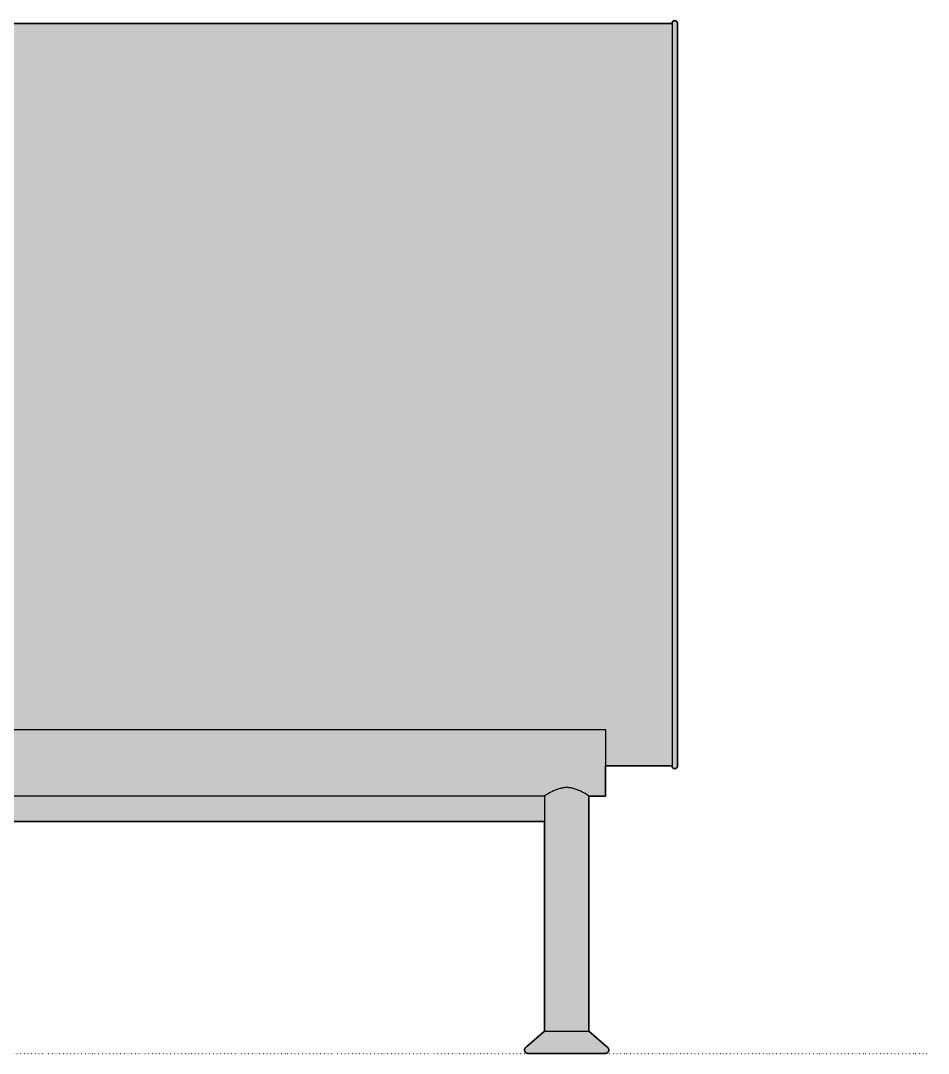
# Model space of a CAD drawing. Header units: millimetres. Extents: x 0 to 4978, y -1455 to 931.
# Drawn here: x 1582 to 2401, y -1447 to -516 of the extents above; entities that cross this region are included whole.
import ezdxf

# ---------------------------------------------------------------- set-up
doc = ezdxf.new("R2010")
doc.units = ezdxf.units.MM
doc.linetypes.add('Dots', pattern=[1, 0, -1])
doc.layers.add('Blocks', color=7, linetype='Continuous')
doc.layers.add('Blocks$Fill', color=7, linetype='Continuous', true_color=0xffffff)
for name, color, linetype, lineweight, true_color in [('Blocks$Inner', 7, 'Continuous', 25, 0x007f00), ('Blocks$Outline', 7, 'Continuous', 35, 0xff3f3f), ('Groud', 7, 'Dots', 25, 0x243775)]:
    doc.layers.add(name, color=color, linetype=linetype, lineweight=lineweight, true_color=true_color)

# ---------------------------------------------------------------- blocks, each defined once
blk = doc.blocks.new('Tomoto bed 140x200 Front')
at = {"layer": 'Blocks$Fill'}
blk.add_hatch(color=256, dxfattribs=at).paths.add_polyline_path([(226.29, 928.75), (226.29, 928.25), (226.29, 259.19), (226.29, 259.1), (226.3, 259.02), (226.3, 258.93), (226.31, 258.85), (226.33, 258.76), (226.34, 258.68), (226.36, 258.6), (226.38, 258.51), (226.41, 258.43), (226.43, 258.35), (226.46, 258.27), (226.5, 258.19), (226.53, 258.12), (226.57, 258.04), (226.61, 257.96), (226.65, 257.89), (226.7, 257.82), (226.75, 257.75), (226.8, 257.68), (226.85, 257.61), (226.91, 257.55), (226.96, 257.48), (227.02, 257.42), (227.08, 257.36), (227.15, 257.31), (227.21, 257.25), (227.28, 257.2), (227.35, 257.15), (227.42, 257.1), (227.49, 257.05), (227.57, 257.01), (227.64, 256.97), (227.72, 256.93), (227.79, 256.9), (227.87, 256.86), (227.95, 256.83), (228.03, 256.81), (228.12, 256.78), (228.2, 256.76), (228.28, 256.74), (228.37, 256.73), (228.45, 256.71), (228.53, 256.7), (228.62, 256.7), (228.7, 256.69), (228.79, 256.69), (228.88, 256.69), (228.96, 256.7), (229.05, 256.7), (229.13, 256.71), (229.22, 256.73), (229.3, 256.74), (229.38, 256.76), (229.46, 256.78), (229.55, 256.81), (229.63, 256.83), (229.71, 256.86), (229.79, 256.9), (229.86, 256.93), (229.94, 256.97), (230.02, 257.01), (230.09, 257.05), (230.16, 257.1), (230.23, 257.15), (230.3, 257.2), (230.37, 257.25), (230.43, 257.31), (230.5, 257.36), (230.56, 257.42), (230.62, 257.48), (230.67, 257.55), (230.73, 257.61), (230.78, 257.68), (230.83, 257.75), (230.88, 257.82), (230.93, 257.89), (230.97, 257.96), (231.01, 258.04), (231.05, 258.12), (231.08, 258.19), (231.12, 258.27), (231.15, 258.35), (231.17, 258.43), (231.2, 258.51), (231.22, 258.6), (231.24, 258.68), (231.25, 258.76), (231.27, 258.85), (231.28, 258.93), (231.28, 259.02), (231.29, 259.1), (231.29, 259.19), (291.25, 259.19), (291.25, 232), (296.25, 232), (306.25, 232), (306.25, 20), (290.42, 6.25), (289.29, 5.27), (289.21, 5.2), (289.13, 5.12), (289.06, 5.05), (288.99, 4.97), (288.93, 4.89), (288.86, 4.81), (288.8, 4.73), (288.74, 4.64), (288.69, 4.55), (288.63, 4.46), (288.58, 4.37), (288.54, 4.28), (288.5, 4.18), (288.46, 4.09), (288.42, 3.99), (288.39, 3.89), (288.36, 3.79), (288.33, 3.69), (288.31, 3.59), (288.29, 3.49), (288.28, 3.38), (288.27, 3.28), (288.26, 3.18), (288.25, 3.07), (288.25, 2.97), (288.26, 2.86), (288.26, 2.76), (288.27, 2.66), (288.29, 2.55), (288.3, 2.45), (288.33, 2.35), (288.35, 2.25), (288.38, 2.15), (288.41, 2.05), (288.44, 1.95), (288.48, 1.85), (288.52, 1.76), (288.57, 1.66), (288.62, 1.57), (288.67, 1.48), (288.72, 1.39), (288.78, 1.31), (288.84, 1.22), (288.9, 1.14), (288.97, 1.06), (289.04, 0.98), (289.11, 0.9), (289.18, 0.83), (289.26, 0.76), (289.34, 0.69), (289.42, 0.63), (289.5, 0.57), (289.59, 0.51), (289.67, 0.45), (289.76, 0.4), (289.85, 0.35), (289.95, 0.3), (290.04, 0.26), (290.14, 0.22), (290.23, 0.18), (290.33, 0.14), (290.43, 0.11), (290.53, 0.09), (290.63, 0.06), (290.74, 0.04), (290.84, 0.03), (290.94, 0.02), (291.05, 0.01), (291.15, 0), (291.25, 0), (361.29, 0), (361.39, 0), (361.5, 0.01), (361.6, 0.02), (361.7, 0.03), (361.81, 0.04), (361.91, 0.06), (362.01, 0.09), (362.11, 0.11), (362.21, 0.14), (362.31, 0.18), (362.41, 0.22), (362.5, 0.26), (362.6, 0.3), (362.69, 0.35), (362.78, 0.4), (362.87, 0.45), (362.96, 0.51), (363.04, 0.57), (363.13, 0.63), (363.21, 0.69), (363.29, 0.76), (363.36, 0.83), (363.44, 0.9), (363.51, 0.98), (363.58, 1.06), (363.64, 1.14), (363.71, 1.22), (363.77, 1.31), (363.82, 1.39), (363.88, 1.48), (363.93, 1.57), (363.98, 1.66), (364.02, 1.76), (364.06, 1.85), (364.1, 1.95), (364.14, 2.05), (364.17, 2.15), (364.19, 2.25), (364.22, 2.35), (364.24, 2.45), (364.26, 2.55), (364.27, 2.66), (364.28, 2.76), (364.29, 2.86), (364.29, 2.97), (364.29, 3.07), (364.29, 3.18), (364.28, 3.28), (364.27, 3.38), (364.25, 3.49), (364.23, 3.59), (364.21, 3.69), (364.18, 3.79), (364.16, 3.89), (364.12, 3.99), (364.09, 4.09), (364.05, 4.18), (364, 4.28), (363.96, 4.37), (363.91, 4.46), (363.86, 4.55), (363.8, 4.64), (363.74, 4.73), (363.68, 4.81), (363.62, 4.89), (363.55, 4.97), (363.48, 5.05), (363.41, 5.12), (363.33, 5.2), (363.26, 5.27), (362.12, 6.25), (346.29, 20), (346.25, 20), (346.25, 209), (1021.28, 209), (1021.28, 20), (1020.28, 20), (1004.44, 6.25), (1003.31, 5.27), (1003.23, 5.2), (1003.16, 5.12), (1003.08, 5.05), (1003.02, 4.97), (1002.95, 4.89), (1002.88, 4.81), (1002.82, 4.73), (1002.76, 4.64), (1002.71, 4.55), (1002.66, 4.46), (1002.61, 4.37), (1002.56, 4.28), (1002.52, 4.18), (1002.48, 4.09), (1002.44, 3.99), (1002.41, 3.89), (1002.38, 3.79), (1002.36, 3.69), (1002.33, 3.59), (1002.32, 3.49), (1002.3, 3.38), (1002.29, 3.28), (1002.28, 3.18), (1002.28, 3.07), (1002.28, 2.97), (1002.28, 2.86), (1002.29, 2.76), (1002.3, 2.66), (1002.31, 2.55), (1002.33, 2.45), (1002.35, 2.35), (1002.37, 2.25), (1002.4, 2.15), (1002.43, 2.05), (1002.47, 1.95), (1002.5, 1.85), (1002.55, 1.76), (1002.59, 1.66), (1002.64, 1.57), (1002.69, 1.48), (1002.74, 1.39), (1002.8, 1.31), (1002.86, 1.22), (1002.92, 1.14), (1002.99, 1.06), (1003.06, 0.98), (1003.13, 0.9), (1003.2, 0.83), (1003.28, 0.76), (1003.36, 0.69), (1003.44, 0.63), (1003.52, 0.57), (1003.61, 0.51), (1003.7, 0.45), (1003.79, 0.4), (1003.88, 0.35), (1003.97, 0.3), (1004.06, 0.26), (1004.16, 0.22), (1004.26, 0.18), (1004.36, 0.14), (1004.46, 0.11), (1004.56, 0.09), (1004.66, 0.06), (1004.76, 0.04), (1004.86, 0.03), (1004.97, 0.02), (1005.07, 0.01), (1005.17, 0), (1005.28, 0), (1015.53, 0), (1065.03, 0), (1075.28, 0), (1075.38, 0), (1075.48, 0.01), (1075.59, 0.02), (1075.69, 0.03), (1075.79, 0.04), (1075.9, 0.06), (1076, 0.09), (1076.1, 0.11), (1076.2, 0.14), (1076.3, 0.18), (1076.39, 0.22), (1076.49, 0.26), (1076.58, 0.3), (1076.68, 0.35), (1076.77, 0.4), (1076.86, 0.45), (1076.94, 0.51), (1077.03, 0.57), (1077.11, 0.63), (1077.19, 0.69), (1077.27, 0.76), (1077.35, 0.83), (1077.42, 0.9), (1077.49, 0.98), (1077.56, 1.06), (1077.63, 1.14), (1077.69, 1.22), (1077.75, 1.31), (1077.81, 1.39), (1077.86, 1.48), (1077.91, 1.57), (1077.96, 1.66), (1078.01, 1.76), (1078.05, 1.85), (1078.09, 1.95), (1078.12, 2.05), (1078.15, 2.15), (1078.18, 2.25), (1078.2, 2.35), (1078.23, 2.45), (1078.24, 2.55), (1078.26, 2.66), (1078.27, 2.76), (1078.27, 2.86), (1078.28, 2.97), (1078.28, 3.07), (1078.27, 3.18), (1078.26, 3.28), (1078.25, 3.38), (1078.24, 3.49), (1078.22, 3.59), (1078.2, 3.69), (1078.17, 3.79), (1078.14, 3.89), (1078.11, 3.99), (1078.07, 4.09), (1078.03, 4.18), (1077.99, 4.28), (1077.95, 4.37), (1077.9, 4.46), (1077.84, 4.55), (1077.79, 4.64), (1077.73, 4.73), (1077.67, 4.81), (1077.6, 4.89), (1077.54, 4.97), (1077.47, 5.05), (1077.4, 5.12), (1077.32, 5.2), (1077.24, 5.27), (1076.11, 6.25), (1060.28, 20), (1059.28, 20), (1059.28, 209), (1734.3, 209), (1734.26, 20), (1718.43, 6.25), (1717.3, 5.27), (1717.22, 5.2), (1717.14, 5.12), (1717.07, 5.05), (1717, 4.97), (1716.93, 4.89), (1716.87, 4.81), (1716.81, 4.73), (1716.75, 4.64), (1716.7, 4.55), (1716.64, 4.46), (1716.59, 4.37), (1716.55, 4.28), (1716.51, 4.18), (1716.47, 4.09), (1716.43, 3.99), (1716.4, 3.89), (1716.37, 3.79), (1716.34, 3.69), (1716.32, 3.59), (1716.3, 3.49), (1716.29, 3.38), (1716.28, 3.28), (1716.27, 3.18), (1716.26, 3.07), (1716.26, 2.97), (1716.27, 2.86), (1716.27, 2.76), (1716.28, 2.66), (1716.3, 2.55), (1716.31, 2.45), (1716.33, 2.35), (1716.36, 2.25), (1716.39, 2.15), (1716.42, 2.05), (1716.45, 1.95), (1716.49, 1.85), (1716.53, 1.76), (1716.58, 1.66), (1716.62, 1.57), (1716.68, 1.48), (1716.73, 1.39), (1716.79, 1.31), (1716.85, 1.22), (1716.91, 1.14), (1716.98, 1.06), (1717.05, 0.98), (1717.12, 0.9), (1717.19, 0.83), (1717.27, 0.76), (1717.35, 0.69), (1717.43, 0.63), (1717.51, 0.57), (1717.6, 0.51), (1717.68, 0.45), (1717.77, 0.4), (1717.86, 0.35), (1717.96, 0.3), (1718.05, 0.26), (1718.15, 0.22), (1718.24, 0.18), (1718.34, 0.14), (1718.44, 0.11), (1718.54, 0.09), (1718.64, 0.06), (1718.75, 0.04), (1718.85, 0.03), (1718.95, 0.02), (1719.05, 0.01), (1719.16, 0), (1719.26, 0), (1789.3, 0), (1789.3, 0), (1789.4, 0), (1789.51, 0.01), (1789.61, 0.02), (1789.71, 0.03), (1789.82, 0.04), (1789.92, 0.06), (1790.02, 0.09), (1790.12, 0.11), (1790.22, 0.14), (1790.32, 0.18), (1790.42, 0.22), (1790.51, 0.26), (1790.61, 0.3), (1790.7, 0.35), (1790.79, 0.4), (1790.88, 0.45), (1790.97, 0.51), (1791.05, 0.57), (1791.14, 0.63), (1791.22, 0.69), (1791.3, 0.76), (1791.37, 0.83), (1791.45, 0.9), (1791.52, 0.98), (1791.59, 1.06), (1791.65, 1.14), (1791.71, 1.22), (1791.78, 1.31), (1791.83, 1.39), (1791.89, 1.48), (1791.94, 1.57), (1791.99, 1.66), (1792.03, 1.76), (1792.07, 1.85), (1792.11, 1.95), (1792.14, 2.05), (1792.18, 2.15), (1792.2, 2.25), (1792.23, 2.35), (1792.25, 2.45), (1792.27, 2.55), (1792.28, 2.66), (1792.29, 2.76), (1792.3, 2.86), (1792.3, 2.97), (1792.3, 3.07), (1792.29, 3.18), (1792.29, 3.28), (1792.28, 3.38), (1792.26, 3.49), (1792.24, 3.59), (1792.22, 3.69), (1792.19, 3.79), (1792.16, 3.89), (1792.13, 3.99), (1792.1, 4.09), (1792.06, 4.18), (1792.01, 4.28), (1791.97, 4.37), (1791.92, 4.46), (1791.87, 4.55), (1791.81, 4.64), (1791.75, 4.73), (1791.69, 4.81), (1791.63, 4.89), (1791.56, 4.97), (1791.49, 5.05), (1791.42, 5.12), (1791.34, 5.2), (1791.27, 5.27), (1790.13, 6.25), (1774.3, 20), (1774.3, 232), (1784.3, 232), (1789.3, 232), (1789.3, 259.19), (1849.26, 259.19), (1849.26, 259.1), (1849.27, 259.02), (1849.28, 258.93), (1849.29, 258.85), (1849.3, 258.76), (1849.32, 258.68), (1849.33, 258.6), (1849.36, 258.51), (1849.38, 258.43), (1849.41, 258.35), (1849.44, 258.27), (1849.47, 258.19), (1849.51, 258.12), (1849.54, 258.04), (1849.58, 257.96), (1849.63, 257.89), (1849.67, 257.82), (1849.72, 257.75), (1849.77, 257.68), (1849.82, 257.61), (1849.88, 257.55), (1849.94, 257.48), (1850, 257.42), (1850.06, 257.36), (1850.12, 257.31), (1850.19, 257.25), (1850.25, 257.2), (1850.32, 257.15), (1850.39, 257.1), (1850.46, 257.05), (1850.54, 257.01), (1850.61, 256.97), (1850.69, 256.93), (1850.77, 256.9), (1850.85, 256.86), (1850.93, 256.83), (1851.01, 256.81), (1851.09, 256.78), (1851.17, 256.76), (1851.25, 256.74), (1851.34, 256.73), (1851.42, 256.71), (1851.51, 256.7), (1851.59, 256.7), (1851.68, 256.69), (1851.76, 256.69), (1851.85, 256.69), (1851.93, 256.7), (1852.02, 256.7), (1852.1, 256.71), (1852.19, 256.73), (1852.27, 256.74), (1852.35, 256.76), (1852.44, 256.78), (1852.52, 256.81), (1852.6, 256.83), (1852.68, 256.86), (1852.76, 256.9), (1852.84, 256.93), (1852.91, 256.97), (1852.99, 257.01), (1853.06, 257.05), (1853.13, 257.1), (1853.2, 257.15), (1853.27, 257.2), (1853.34, 257.25), (1853.41, 257.31), (1853.47, 257.36), (1853.53, 257.42), (1853.59, 257.48), (1853.65, 257.55), (1853.7, 257.61), (1853.75, 257.68), (1853.81, 257.75), (1853.85, 257.82), (1853.9, 257.89), (1853.94, 257.96), (1853.98, 258.04), (1854.02, 258.12), (1854.06, 258.19), (1854.09, 258.27), (1854.12, 258.35), (1854.15, 258.43), (1854.17, 258.51), (1854.19, 258.6), (1854.21, 258.68), (1854.23, 258.76), (1854.24, 258.85), (1854.25, 258.93), (1854.26, 259.02), (1854.26, 259.1), (1854.26, 259.19), (1854.26, 928.25), (1854.26, 928.75), (1854.26, 928.84), (1854.26, 928.92), (1854.25, 929.01), (1854.24, 929.09), (1854.23, 929.18), (1854.21, 929.26), (1854.19, 929.35), (1854.17, 929.43), (1854.14, 929.52), (1854.11, 929.6), (1854.08, 929.68), (1854.05, 929.76), (1854.01, 929.84), (1853.97, 929.91), (1853.93, 929.99), (1853.89, 930.06), (1853.84, 930.13), (1853.79, 930.2), (1853.74, 930.27), (1853.68, 930.34), (1853.63, 930.41), (1853.57, 930.47), (1853.51, 930.53), (1853.44, 930.59), (1853.38, 930.65), (1853.31, 930.7), (1853.24, 930.75), (1853.17, 930.8), (1853.1, 930.85), (1853.03, 930.89), (1852.95, 930.94), (1852.87, 930.97), (1852.79, 931.01), (1852.72, 931.04), (1852.63, 931.08), (1852.55, 931.1), (1852.47, 931.13), (1852.39, 931.15), (1852.3, 931.17), (1852.22, 931.19), (1852.13, 931.2), (1852.05, 931.21), (1851.96, 931.22), (1851.87, 931.22), (1851.79, 931.23), (1851.7, 931.22), (1851.62, 931.22), (1851.53, 931.21), (1851.44, 931.2), (1851.36, 931.19), (1851.27, 931.17), (1851.19, 931.15), (1851.11, 931.13), (1851.02, 931.1), (1850.94, 931.08), (1850.86, 931.04), (1850.78, 931.01), (1850.7, 930.97), (1850.63, 930.94), (1850.55, 930.89), (1850.48, 930.85), (1850.4, 930.8), (1850.33, 930.75), (1850.26, 930.7), (1850.2, 930.65), (1850.13, 930.59), (1850.07, 930.53), (1850.01, 930.47), (1849.95, 930.41), (1849.89, 930.34), (1849.84, 930.27), (1849.79, 930.2), (1849.74, 930.13), (1849.69, 930.06), (1849.64, 929.99), (1849.6, 929.91), (1849.56, 929.84), (1849.53, 929.76), (1849.49, 929.68), (1849.46, 929.6), (1849.43, 929.52), (1849.41, 929.43), (1849.39, 929.35), (1849.37, 929.26), (1849.35, 929.18), (1849.34, 929.09), (1849.33, 929.01), (1849.32, 928.92), (1849.31, 928.84), (1849.31, 928.75), (231.24, 928.75), (231.24, 928.84), (231.23, 928.92), (231.23, 929.01), (231.22, 929.09), (231.2, 929.18), (231.19, 929.26), (231.17, 929.35), (231.14, 929.43), (231.12, 929.52), (231.09, 929.6), (231.06, 929.68), (231.03, 929.76), (230.99, 929.84), (230.95, 929.91), (230.91, 929.99), (230.86, 930.06), (230.82, 930.13), (230.77, 930.2), (230.72, 930.27), (230.66, 930.34), (230.6, 930.41), (230.55, 930.47), (230.48, 930.53), (230.42, 930.59), (230.36, 930.65), (230.29, 930.7), (230.22, 930.75), (230.15, 930.8), (230.08, 930.85), (230, 930.89), (229.93, 930.94), (229.85, 930.97), (229.77, 931.01), (229.69, 931.04), (229.61, 931.08), (229.53, 931.1), (229.45, 931.13), (229.36, 931.15), (229.28, 931.17), (229.19, 931.19), (229.11, 931.2), (229.02, 931.21), (228.94, 931.22), (228.85, 931.22), (228.77, 931.23), (228.68, 931.22), (228.59, 931.22), (228.51, 931.21), (228.42, 931.2), (228.34, 931.19), (228.25, 931.17), (228.17, 931.15), (228.08, 931.13), (228, 931.1), (227.92, 931.08), (227.84, 931.04), (227.76, 931.01), (227.68, 930.97), (227.6, 930.94), (227.53, 930.89), (227.45, 930.85), (227.38, 930.8), (227.31, 930.75), (227.24, 930.7), (227.17, 930.65), (227.11, 930.59), (227.05, 930.53), (226.98, 930.47), (226.93, 930.41), (226.87, 930.34), (226.81, 930.27), (226.76, 930.2), (226.71, 930.13), (226.67, 930.06), (226.62, 929.99), (226.58, 929.91), (226.54, 929.84), (226.5, 929.76), (226.47, 929.68), (226.44, 929.6), (226.41, 929.52), (226.39, 929.43), (226.36, 929.35), (226.34, 929.26), (226.33, 929.18), (226.31, 929.09), (226.3, 929.01), (226.3, 928.92), (226.29, 928.84)], flags=0)
at = {"layer": 'Blocks$Inner'}
for p, q in [((1849.31, 928.75), (231.24, 928.75)), ((1734.3, 209), (346.25, 209))]:
    blk.add_line(p, q, dxfattribs=at)
for points in [[(1849.26, 259.19), (1849.26, 259.1), (1849.27, 259.02), (1849.28, 258.93), (1849.29, 258.85), (1849.3, 258.76), (1849.32, 258.68), (1849.33, 258.6), (1849.36, 258.51), (1849.38, 258.43), (1849.41, 258.35), (1849.44, 258.27), (1849.47, 258.19), (1849.51, 258.12), (1849.54, 258.04), (1849.58, 257.96), (1849.63, 257.89), (1849.67, 257.82), (1849.72, 257.75), (1849.77, 257.68), (1849.82, 257.61), (1849.88, 257.55), (1849.94, 257.48), (1850, 257.42), (1850.06, 257.36), (1850.12, 257.31), (1850.19, 257.25), (1850.25, 257.2), (1850.32, 257.15), (1850.39, 257.1), (1850.46, 257.05), (1850.54, 257.01), (1850.61, 256.97), (1850.69, 256.93), (1850.77, 256.9), (1850.85, 256.86), (1850.93, 256.83), (1851.01, 256.81), (1851.09, 256.78), (1851.17, 256.76), (1851.25, 256.74), (1851.34, 256.73), (1851.42, 256.71), (1851.51, 256.7), (1851.59, 256.7), (1851.68, 256.69), (1851.76, 256.69), (1851.85, 256.69), (1851.93, 256.7), (1852.02, 256.7), (1852.1, 256.71), (1852.19, 256.73), (1852.27, 256.74), (1852.35, 256.76), (1852.44, 256.78), (1852.52, 256.81), (1852.6, 256.83), (1852.68, 256.86), (1852.76, 256.9), (1852.84, 256.93), (1852.91, 256.97), (1852.99, 257.01), (1853.06, 257.05), (1853.13, 257.1), (1853.2, 257.15), (1853.27, 257.2), (1853.34, 257.25), (1853.41, 257.31), (1853.47, 257.36), (1853.53, 257.42), (1853.59, 257.48), (1853.65, 257.55), (1853.7, 257.61), (1853.75, 257.68), (1853.81, 257.75), (1853.85, 257.82), (1853.9, 257.89), (1853.94, 257.96), (1853.98, 258.04), (1854.02, 258.12), (1854.06, 258.19), (1854.09, 258.27), (1854.12, 258.35), (1854.15, 258.43), (1854.17, 258.51), (1854.19, 258.6), (1854.21, 258.68), (1854.23, 258.76), (1854.24, 258.85), (1854.25, 258.93), (1854.26, 259.02), (1854.26, 259.1), (1854.26, 259.19), (1854.26, 928.25), (1854.26, 928.75), (1854.26, 928.84), (1854.26, 928.92), (1854.25, 929.01), (1854.24, 929.09), (1854.23, 929.18), (1854.21, 929.26), (1854.19, 929.35), (1854.17, 929.43), (1854.14, 929.52), (1854.11, 929.6), (1854.08, 929.68), (1854.05, 929.76), (1854.01, 929.84), (1853.97, 929.91), (1853.93, 929.99), (1853.89, 930.06), (1853.84, 930.13), (1853.79, 930.2), (1853.74, 930.27), (1853.68, 930.34), (1853.63, 930.41), (1853.57, 930.47), (1853.51, 930.53), (1853.44, 930.59), (1853.38, 930.65), (1853.31, 930.7), (1853.24, 930.75), (1853.17, 930.8), (1853.1, 930.85), (1853.03, 930.89), (1852.95, 930.94), (1852.87, 930.97), (1852.79, 931.01), (1852.72, 931.04), (1852.63, 931.08), (1852.55, 931.1), (1852.47, 931.13), (1852.39, 931.15), (1852.3, 931.17), (1852.22, 931.19), (1852.13, 931.2), (1852.05, 931.21), (1851.96, 931.22), (1851.87, 931.22), (1851.79, 931.23), (1851.7, 931.22), (1851.62, 931.22), (1851.53, 931.21), (1851.44, 931.2), (1851.36, 931.19), (1851.27, 931.17), (1851.19, 931.15), (1851.11, 931.13), (1851.02, 931.1), (1850.94, 931.08), (1850.86, 931.04), (1850.78, 931.01), (1850.7, 930.97), (1850.63, 930.94), (1850.55, 930.89), (1850.48, 930.85), (1850.4, 930.8), (1850.33, 930.75), (1850.26, 930.7), (1850.2, 930.65), (1850.13, 930.59), (1850.07, 930.53), (1850.01, 930.47), (1849.95, 930.41), (1849.89, 930.34), (1849.84, 930.27), (1849.79, 930.2), (1849.74, 930.13), (1849.69, 930.06), (1849.64, 929.99), (1849.6, 929.91), (1849.56, 929.84), (1849.53, 929.76), (1849.49, 929.68), (1849.46, 929.6), (1849.43, 929.52), (1849.41, 929.43), (1849.39, 929.35), (1849.37, 929.26), (1849.35, 929.18), (1849.34, 929.09), (1849.33, 929.01), (1849.32, 928.92), (1849.31, 928.84), (1849.31, 928.75), (1849.31, 926.85), (1849.31, 259.19), (1789.3, 259.19)], [(291.25, 292), (1789.3, 292), (1789.3, 232), (1784.3, 232), (1774.3, 232), (1772.7, 233.04), (1770.84, 234.18), (1769.7, 234.85), (1768.41, 235.56), (1767, 236.28), (1766.25, 236.64), (1765.48, 237), (1764.67, 237.35), (1763.84, 237.69), (1762.98, 238.01), (1762.09, 238.32), (1761.18, 238.6), (1760.24, 238.86), (1759.77, 238.98), (1759.28, 239.09), (1758.8, 239.19), (1758.3, 239.28), (1757.81, 239.37), (1757.31, 239.44), (1756.81, 239.5), (1756.3, 239.55), (1755.79, 239.59), (1755.28, 239.62), (1754.77, 239.63), (1754.26, 239.64), (1753.75, 239.63), (1753.23, 239.61), (1752.73, 239.58), (1752.22, 239.54), (1751.71, 239.49), (1751.21, 239.43), (1750.71, 239.35), (1750.21, 239.27), (1749.72, 239.18), (1749.24, 239.07), (1748.76, 238.96), (1748.28, 238.84), (1747.34, 238.58), (1746.43, 238.3), (1745.55, 237.99), (1744.69, 237.66), (1743.86, 237.32), (1743.06, 236.97), (1742.28, 236.62), (1741.54, 236.25), (1740.13, 235.53), (1738.86, 234.83), (1737.72, 234.16), (1735.88, 233.03), (1734.3, 232), (346.25, 232)], [(1734.3, 232), (1734.26, 20), (1734.3, 20), (1734.26, 20), (1718.43, 6.25), (1717.3, 5.27), (1717.22, 5.2), (1717.14, 5.12), (1717.07, 5.05), (1717, 4.97), (1716.93, 4.89), (1716.87, 4.81), (1716.81, 4.73), (1716.75, 4.64), (1716.7, 4.55), (1716.64, 4.46), (1716.59, 4.37), (1716.55, 4.28), (1716.51, 4.18), (1716.47, 4.09), (1716.43, 3.99), (1716.4, 3.89), (1716.37, 3.79), (1716.34, 3.69), (1716.32, 3.59), (1716.3, 3.49), (1716.29, 3.38), (1716.28, 3.28), (1716.27, 3.18), (1716.26, 3.07), (1716.26, 2.97), (1716.27, 2.86), (1716.27, 2.76), (1716.28, 2.66), (1716.3, 2.55), (1716.31, 2.45), (1716.33, 2.35), (1716.36, 2.25), (1716.39, 2.15), (1716.42, 2.05), (1716.45, 1.95), (1716.49, 1.85), (1716.53, 1.76), (1716.58, 1.66), (1716.62, 1.57), (1716.68, 1.48), (1716.73, 1.39), (1716.79, 1.31), (1716.85, 1.22), (1716.91, 1.14), (1716.98, 1.06), (1717.05, 0.98), (1717.12, 0.9), (1717.19, 0.83), (1717.27, 0.76), (1717.35, 0.69), (1717.43, 0.63), (1717.51, 0.57), (1717.6, 0.51), (1717.68, 0.45), (1717.77, 0.4), (1717.86, 0.35), (1717.96, 0.3), (1718.05, 0.26), (1718.15, 0.22), (1718.24, 0.18), (1718.34, 0.14), (1718.44, 0.11), (1718.54, 0.09), (1718.64, 0.06), (1718.75, 0.04), (1718.85, 0.03), (1718.95, 0.02), (1719.05, 0.01), (1719.16, 0), (1719.26, 0), (1789.3, 0), (1789.3, 0), (1789.4, 0), (1789.51, 0.01), (1789.61, 0.02), (1789.71, 0.03), (1789.82, 0.04), (1789.92, 0.06), (1790.02, 0.09), (1790.12, 0.11), (1790.22, 0.14), (1790.32, 0.18), (1790.42, 0.22), (1790.51, 0.26), (1790.61, 0.3), (1790.7, 0.35), (1790.79, 0.4), (1790.88, 0.45), (1790.97, 0.51), (1791.05, 0.57), (1791.14, 0.63), (1791.22, 0.69), (1791.3, 0.76), (1791.37, 0.83), (1791.45, 0.9), (1791.52, 0.98), (1791.59, 1.06), (1791.65, 1.14), (1791.71, 1.22), (1791.78, 1.31), (1791.83, 1.39), (1791.89, 1.48), (1791.94, 1.57), (1791.99, 1.66), (1792.03, 1.76), (1792.07, 1.85), (1792.11, 1.95), (1792.14, 2.05), (1792.18, 2.15), (1792.2, 2.25), (1792.23, 2.35), (1792.25, 2.45), (1792.27, 2.55), (1792.28, 2.66), (1792.29, 2.76), (1792.3, 2.86), (1792.3, 2.97), (1792.3, 3.07), (1792.29, 3.18), (1792.29, 3.28), (1792.28, 3.38), (1792.26, 3.49), (1792.24, 3.59), (1792.22, 3.69), (1792.19, 3.79), (1792.16, 3.89), (1792.13, 3.99), (1792.1, 4.09), (1792.06, 4.18), (1792.01, 4.28), (1791.97, 4.37), (1791.92, 4.46), (1791.87, 4.55), (1791.81, 4.64), (1791.75, 4.73), (1791.69, 4.81), (1791.63, 4.89), (1791.56, 4.97), (1791.49, 5.05), (1791.42, 5.12), (1791.34, 5.2), (1791.27, 5.27), (1790.13, 6.25), (1774.3, 20)], [(1734.3, 20), (1774.3, 20), (1774.3, 232)]]:
    blk.add_lwpolyline(points, dxfattribs=at)
at = {"layer": 'Blocks$Outline'}
for points in [[(1851.79, 931.23), (1851.7, 931.22)], [(1851.87, 931.22), (1851.79, 931.23)], [(1849.31, 928.75), (231.24, 928.75)], [(1849.32, 928.92), (1849.31, 928.84)], [(1849.31, 928.84), (1849.31, 928.75)], [(1849.33, 929.01), (1849.32, 928.92)], [(1849.34, 929.09), (1849.33, 929.01)], [(1849.35, 929.18), (1849.34, 929.09)], [(1849.37, 929.26), (1849.35, 929.18)], [(1849.39, 929.35), (1849.37, 929.26)], [(1849.41, 929.43), (1849.39, 929.35)], [(1849.43, 929.52), (1849.41, 929.43)], [(1849.46, 929.6), (1849.43, 929.52)], [(1849.49, 929.68), (1849.46, 929.6)], [(1849.53, 929.76), (1849.49, 929.68)], [(1849.56, 929.84), (1849.53, 929.76)], [(1849.6, 929.91), (1849.56, 929.84)], [(1849.64, 929.99), (1849.6, 929.91)], [(1849.69, 930.06), (1849.64, 929.99)], [(1849.74, 930.13), (1849.69, 930.06)], [(1849.79, 930.2), (1849.74, 930.13)], [(1849.84, 930.27), (1849.79, 930.2)], [(1849.89, 930.34), (1849.84, 930.27)], [(1849.95, 930.41), (1849.89, 930.34)], [(1850.01, 930.47), (1849.95, 930.41)], [(1850.07, 930.53), (1850.01, 930.47)], [(1850.13, 930.59), (1850.07, 930.53)], [(1850.2, 930.65), (1850.13, 930.59)], [(1850.26, 930.7), (1850.2, 930.65)], [(1850.33, 930.75), (1850.26, 930.7)], [(1850.4, 930.8), (1850.33, 930.75)], [(1850.48, 930.85), (1850.4, 930.8)], [(1850.55, 930.89), (1850.48, 930.85)], [(1850.63, 930.94), (1850.55, 930.89)], [(1850.7, 930.97), (1850.63, 930.94)], [(1850.78, 931.01), (1850.7, 930.97)], [(1850.86, 931.04), (1850.78, 931.01)], [(1850.94, 931.08), (1850.86, 931.04)], [(1851.02, 931.1), (1850.94, 931.08)], [(1851.11, 931.13), (1851.02, 931.1)], [(1851.19, 931.15), (1851.11, 931.13)], [(1851.27, 931.17), (1851.19, 931.15)], [(1851.36, 931.19), (1851.27, 931.17)], [(1851.44, 931.2), (1851.36, 931.19)], [(1851.53, 931.21), (1851.44, 931.2)], [(1851.62, 931.22), (1851.53, 931.21)], [(1851.7, 931.22), (1851.62, 931.22)], [(1851.96, 931.22), (1851.87, 931.22)], [(1852.05, 931.21), (1851.96, 931.22)], [(1852.13, 931.2), (1852.05, 931.21)], [(1852.22, 931.19), (1852.13, 931.2)], [(1852.3, 931.17), (1852.22, 931.19)], [(1852.39, 931.15), (1852.3, 931.17)], [(1852.47, 931.13), (1852.39, 931.15)], [(1852.55, 931.1), (1852.47, 931.13)], [(1852.63, 931.08), (1852.55, 931.1)], [(1852.72, 931.04), (1852.63, 931.08)], [(1852.79, 931.01), (1852.72, 931.04)], [(1852.87, 930.97), (1852.79, 931.01)], [(1852.95, 930.94), (1852.87, 930.97)], [(1853.03, 930.89), (1852.95, 930.94)], [(1853.1, 930.85), (1853.03, 930.89)], [(1853.17, 930.8), (1853.1, 930.85)], [(1853.24, 930.75), (1853.17, 930.8)], [(1853.31, 930.7), (1853.24, 930.75)], [(1853.38, 930.65), (1853.31, 930.7)], [(1853.44, 930.59), (1853.38, 930.65)], [(1853.51, 930.53), (1853.44, 930.59)], [(1853.57, 930.47), (1853.51, 930.53)], [(1853.63, 930.41), (1853.57, 930.47)], [(1853.68, 930.34), (1853.63, 930.41)], [(1853.74, 930.27), (1853.68, 930.34)], [(1853.79, 930.2), (1853.74, 930.27)], [(1853.84, 930.13), (1853.79, 930.2)], [(1853.89, 930.06), (1853.84, 930.13)], [(1853.93, 929.99), (1853.89, 930.06)], [(1853.97, 929.91), (1853.93, 929.99)], [(1854.01, 929.84), (1853.97, 929.91)], [(1854.05, 929.76), (1854.01, 929.84)], [(1854.08, 929.68), (1854.05, 929.76)], [(1854.11, 929.6), (1854.08, 929.68)], [(1854.14, 929.52), (1854.11, 929.6)], [(1854.17, 929.43), (1854.14, 929.52)], [(1854.19, 929.35), (1854.17, 929.43)], [(1854.21, 929.26), (1854.19, 929.35)], [(1854.23, 929.18), (1854.21, 929.26)], [(1854.24, 929.09), (1854.23, 929.18)], [(1854.25, 929.01), (1854.24, 929.09)], [(1854.26, 928.92), (1854.25, 929.01)], [(1854.26, 928.84), (1854.26, 928.92)], [(1854.26, 928.75), (1854.26, 928.84)], [(1854.26, 928.25), (1854.26, 928.75)], [(1854.26, 259.19), (1854.26, 928.25)], [(1789.3, 232), (1789.3, 259.19)], [(1789.3, 259.19), (1849.26, 259.19)], [(1849.26, 259.19), (1849.26, 259.1)], [(1849.26, 259.1), (1849.27, 259.02)], [(1849.27, 259.02), (1849.28, 258.93)], [(1849.28, 258.93), (1849.29, 258.85)], [(1849.29, 258.85), (1849.3, 258.76)], [(1849.3, 258.76), (1849.32, 258.68)], [(1849.32, 258.68), (1849.33, 258.6)], [(1849.33, 258.6), (1849.36, 258.51)], [(1849.36, 258.51), (1849.38, 258.43)], [(1849.38, 258.43), (1849.41, 258.35)], [(1849.41, 258.35), (1849.44, 258.27)], [(1849.44, 258.27), (1849.47, 258.19)], [(1849.47, 258.19), (1849.51, 258.12)], [(1849.51, 258.12), (1849.54, 258.04)], [(1849.54, 258.04), (1849.58, 257.96)], [(1849.58, 257.96), (1849.63, 257.89)], [(1849.63, 257.89), (1849.67, 257.82)], [(1849.67, 257.82), (1849.72, 257.75)], [(1849.72, 257.75), (1849.77, 257.68)], [(1849.77, 257.68), (1849.82, 257.61)], [(1849.82, 257.61), (1849.88, 257.55)], [(1849.88, 257.55), (1849.94, 257.48)], [(1849.94, 257.48), (1850, 257.42)], [(1850, 257.42), (1850.06, 257.36)], [(1850.06, 257.36), (1850.12, 257.31)], [(1850.12, 257.31), (1850.19, 257.25)], [(1850.19, 257.25), (1850.25, 257.2)], [(1850.25, 257.2), (1850.32, 257.15)], [(1850.32, 257.15), (1850.39, 257.1)], [(1850.39, 257.1), (1850.46, 257.05)], [(1850.46, 257.05), (1850.54, 257.01)], [(1850.54, 257.01), (1850.61, 256.97)], [(1850.61, 256.97), (1850.69, 256.93)], [(1850.69, 256.93), (1850.77, 256.9)], [(1850.77, 256.9), (1850.85, 256.86)], [(1850.85, 256.86), (1850.93, 256.83)], [(1850.93, 256.83), (1851.01, 256.81)], [(1851.01, 256.81), (1851.09, 256.78)], [(1851.09, 256.78), (1851.17, 256.76)], [(1851.17, 256.76), (1851.25, 256.74)], [(1851.25, 256.74), (1851.34, 256.73)], [(1851.34, 256.73), (1851.42, 256.71)], [(1851.42, 256.71), (1851.51, 256.7)], [(1851.51, 256.7), (1851.59, 256.7)], [(1851.59, 256.7), (1851.68, 256.69)], [(1851.68, 256.69), (1851.76, 256.69)], [(1851.76, 256.69), (1851.85, 256.69)], [(1851.85, 256.69), (1851.93, 256.7)], [(1851.93, 256.7), (1852.02, 256.7)], [(1852.02, 256.7), (1852.1, 256.71)], [(1852.1, 256.71), (1852.19, 256.73)], [(1852.19, 256.73), (1852.27, 256.74)], [(1852.27, 256.74), (1852.35, 256.76)], [(1852.35, 256.76), (1852.44, 256.78)], [(1852.44, 256.78), (1852.52, 256.81)], [(1852.52, 256.81), (1852.6, 256.83)], [(1852.6, 256.83), (1852.68, 256.86)], [(1852.68, 256.86), (1852.76, 256.9)], [(1852.76, 256.9), (1852.84, 256.93)], [(1852.84, 256.93), (1852.91, 256.97)], [(1852.91, 256.97), (1852.99, 257.01)], [(1852.99, 257.01), (1853.06, 257.05)], [(1853.06, 257.05), (1853.13, 257.1)], [(1853.13, 257.1), (1853.2, 257.15)], [(1853.2, 257.15), (1853.27, 257.2)], [(1853.27, 257.2), (1853.34, 257.25)], [(1853.34, 257.25), (1853.41, 257.31)], [(1853.41, 257.31), (1853.47, 257.36)], [(1853.47, 257.36), (1853.53, 257.42)], [(1853.53, 257.42), (1853.59, 257.48)], [(1853.59, 257.48), (1853.65, 257.55)], [(1853.65, 257.55), (1853.7, 257.61)], [(1853.7, 257.61), (1853.75, 257.68)], [(1853.75, 257.68), (1853.81, 257.75)], [(1853.81, 257.75), (1853.85, 257.82)], [(1853.85, 257.82), (1853.9, 257.89)], [(1853.9, 257.89), (1853.94, 257.96)], [(1853.94, 257.96), (1853.98, 258.04)], [(1853.98, 258.04), (1854.02, 258.12)], [(1854.02, 258.12), (1854.06, 258.19)], [(1854.06, 258.19), (1854.09, 258.27)], [(1854.09, 258.27), (1854.12, 258.35)], [(1854.12, 258.35), (1854.15, 258.43)], [(1854.15, 258.43), (1854.17, 258.51)], [(1854.17, 258.51), (1854.19, 258.6)], [(1854.19, 258.6), (1854.21, 258.68)], [(1854.21, 258.68), (1854.23, 258.76)], [(1854.23, 258.76), (1854.24, 258.85)], [(1854.24, 258.85), (1854.25, 258.93)], [(1854.25, 258.93), (1854.26, 259.02)], [(1854.26, 259.1), (1854.26, 259.19)], [(1854.26, 259.02), (1854.26, 259.1)], [(1774.3, 20), (1774.3, 232)], [(1774.3, 232), (1784.3, 232)], [(1784.3, 232), (1789.3, 232)], [(1059.28, 209), (1734.3, 209)], [(1734.3, 209), (1734.26, 20)], [(1734.26, 20), (1718.43, 6.25)], [(1790.13, 6.25), (1774.3, 20)], [(1716.27, 3.18), (1716.26, 3.07)], [(1716.26, 3.07), (1716.26, 2.97)], [(1716.26, 2.97), (1716.27, 2.86)], [(1716.28, 3.28), (1716.27, 3.18)], [(1716.27, 2.86), (1716.27, 2.76)], [(1716.27, 2.76), (1716.28, 2.66)], [(1716.29, 3.38), (1716.28, 3.28)], [(1716.28, 2.66), (1716.3, 2.55)], [(1716.3, 3.49), (1716.29, 3.38)], [(1716.32, 3.59), (1716.3, 3.49)], [(1716.3, 2.55), (1716.31, 2.45)], [(1716.31, 2.45), (1716.33, 2.35)], [(1716.34, 3.69), (1716.32, 3.59)], [(1716.33, 2.35), (1716.36, 2.25)], [(1716.37, 3.79), (1716.34, 3.69)], [(1716.36, 2.25), (1716.39, 2.15)], [(1716.4, 3.89), (1716.37, 3.79)], [(1716.39, 2.15), (1716.42, 2.05)], [(1716.43, 3.99), (1716.4, 3.89)], [(1716.42, 2.05), (1716.45, 1.95)], [(1716.47, 4.09), (1716.43, 3.99)], [(1716.45, 1.95), (1716.49, 1.85)], [(1716.51, 4.18), (1716.47, 4.09)], [(1716.49, 1.85), (1716.53, 1.76)], [(1716.55, 4.28), (1716.51, 4.18)], [(1716.53, 1.76), (1716.58, 1.66)], [(1716.59, 4.37), (1716.55, 4.28)], [(1716.58, 1.66), (1716.62, 1.57)], [(1716.64, 4.46), (1716.59, 4.37)], [(1716.62, 1.57), (1716.68, 1.48)], [(1716.7, 4.55), (1716.64, 4.46)], [(1716.68, 1.48), (1716.73, 1.39)], [(1716.75, 4.64), (1716.7, 4.55)], [(1716.73, 1.39), (1716.79, 1.31)], [(1716.81, 4.73), (1716.75, 4.64)], [(1716.79, 1.31), (1716.85, 1.22)], [(1716.87, 4.81), (1716.81, 4.73)], [(1716.85, 1.22), (1716.91, 1.14)], [(1716.93, 4.89), (1716.87, 4.81)], [(1716.91, 1.14), (1716.98, 1.06)], [(1717, 4.97), (1716.93, 4.89)], [(1716.98, 1.06), (1717.05, 0.98)], [(1717.07, 5.05), (1717, 4.97)], [(1717.05, 0.98), (1717.12, 0.9)], [(1717.14, 5.12), (1717.07, 5.05)], [(1717.12, 0.9), (1717.19, 0.83)], [(1717.22, 5.2), (1717.14, 5.12)], [(1717.19, 0.83), (1717.27, 0.76)], [(1717.3, 5.27), (1717.22, 5.2)], [(1717.27, 0.76), (1717.35, 0.69)], [(1718.43, 6.25), (1717.3, 5.27)], [(1717.35, 0.69), (1717.43, 0.63)], [(1717.43, 0.63), (1717.51, 0.57)], [(1717.51, 0.57), (1717.6, 0.51)], [(1717.6, 0.51), (1717.68, 0.45)], [(1717.68, 0.45), (1717.77, 0.4)], [(1717.77, 0.4), (1717.86, 0.35)], [(1717.86, 0.35), (1717.96, 0.3)], [(1717.96, 0.3), (1718.05, 0.26)], [(1718.05, 0.26), (1718.15, 0.22)], [(1718.15, 0.22), (1718.24, 0.18)], [(1718.24, 0.18), (1718.34, 0.14)], [(1718.34, 0.14), (1718.44, 0.11)], [(1718.44, 0.11), (1718.54, 0.09)], [(1718.54, 0.09), (1718.64, 0.06)], [(1718.64, 0.06), (1718.75, 0.04)], [(1718.75, 0.04), (1718.85, 0.03)], [(1718.85, 0.03), (1718.95, 0.02)], [(1718.95, 0.02), (1719.05, 0.01)], [(1719.05, 0.01), (1719.16, 0)], [(1719.16, 0), (1719.26, 0)], [(1719.26, 0), (1789.3, 0)], [(1789.3, 0), (1789.3, 0)], [(1789.3, 0), (1789.4, 0)], [(1789.4, 0), (1789.51, 0.01)], [(1789.51, 0.01), (1789.61, 0.02)], [(1789.61, 0.02), (1789.71, 0.03)], [(1789.71, 0.03), (1789.82, 0.04)], [(1789.82, 0.04), (1789.92, 0.06)], [(1789.92, 0.06), (1790.02, 0.09)], [(1790.02, 0.09), (1790.12, 0.11)], [(1790.12, 0.11), (1790.22, 0.14)], [(1791.27, 5.27), (1790.13, 6.25)], [(1790.22, 0.14), (1790.32, 0.18)], [(1790.32, 0.18), (1790.42, 0.22)], [(1790.42, 0.22), (1790.51, 0.26)], [(1790.51, 0.26), (1790.61, 0.3)], [(1790.61, 0.3), (1790.7, 0.35)], [(1790.7, 0.35), (1790.79, 0.4)], [(1790.79, 0.4), (1790.88, 0.45)], [(1790.88, 0.45), (1790.97, 0.51)], [(1790.97, 0.51), (1791.05, 0.57)], [(1791.05, 0.57), (1791.14, 0.63)], [(1791.14, 0.63), (1791.22, 0.69)], [(1791.22, 0.69), (1791.3, 0.76)], [(1791.34, 5.2), (1791.27, 5.27)], [(1791.3, 0.76), (1791.37, 0.83)], [(1791.42, 5.12), (1791.34, 5.2)], [(1791.37, 0.83), (1791.45, 0.9)], [(1791.49, 5.05), (1791.42, 5.12)], [(1791.45, 0.9), (1791.52, 0.98)], [(1791.56, 4.97), (1791.49, 5.05)], [(1791.52, 0.98), (1791.59, 1.06)], [(1791.63, 4.89), (1791.56, 4.97)], [(1791.59, 1.06), (1791.65, 1.14)], [(1791.69, 4.81), (1791.63, 4.89)], [(1791.65, 1.14), (1791.71, 1.22)], [(1791.75, 4.73), (1791.69, 4.81)], [(1791.71, 1.22), (1791.78, 1.31)], [(1791.81, 4.64), (1791.75, 4.73)], [(1791.78, 1.31), (1791.83, 1.39)], [(1791.87, 4.55), (1791.81, 4.64)], [(1791.83, 1.39), (1791.89, 1.48)], [(1791.92, 4.46), (1791.87, 4.55)], [(1791.89, 1.48), (1791.94, 1.57)], [(1791.97, 4.37), (1791.92, 4.46)], [(1791.94, 1.57), (1791.99, 1.66)], [(1792.01, 4.28), (1791.97, 4.37)], [(1791.99, 1.66), (1792.03, 1.76)], [(1792.06, 4.18), (1792.01, 4.28)], [(1792.03, 1.76), (1792.07, 1.85)], [(1792.1, 4.09), (1792.06, 4.18)], [(1792.07, 1.85), (1792.11, 1.95)], [(1792.13, 3.99), (1792.1, 4.09)], [(1792.11, 1.95), (1792.14, 2.05)], [(1792.16, 3.89), (1792.13, 3.99)], [(1792.14, 2.05), (1792.18, 2.15)], [(1792.19, 3.79), (1792.16, 3.89)], [(1792.18, 2.15), (1792.2, 2.25)], [(1792.22, 3.69), (1792.19, 3.79)], [(1792.2, 2.25), (1792.23, 2.35)], [(1792.24, 3.59), (1792.22, 3.69)], [(1792.23, 2.35), (1792.25, 2.45)], [(1792.26, 3.49), (1792.24, 3.59)], [(1792.25, 2.45), (1792.27, 2.55)], [(1792.28, 3.38), (1792.26, 3.49)], [(1792.27, 2.55), (1792.28, 2.66)], [(1792.29, 3.28), (1792.28, 3.38)], [(1792.28, 2.66), (1792.29, 2.76)], [(1792.29, 3.18), (1792.29, 3.28)], [(1792.3, 3.07), (1792.29, 3.18)], [(1792.29, 2.76), (1792.3, 2.86)], [(1792.3, 2.97), (1792.3, 3.07)], [(1792.3, 2.86), (1792.3, 2.97)]]:
    blk.add_lwpolyline(points, dxfattribs=at)

msp = doc.modelspace()

# ---------------------------------------------------------------- linework, layer by layer
at = {"layer": 'Groud'}
msp.add_lwpolyline([(320.41, -1446.86), (2400.96, -1446.86)], dxfattribs=at)

# ---------------------------------------------------------------- block references
at = {"layer": 'Blocks'}
msp.add_blockref('Tomoto bed 140x200 Front', (320.41, -1446.86), dxfattribs=at)

doc.saveas('drawing.dxf')
